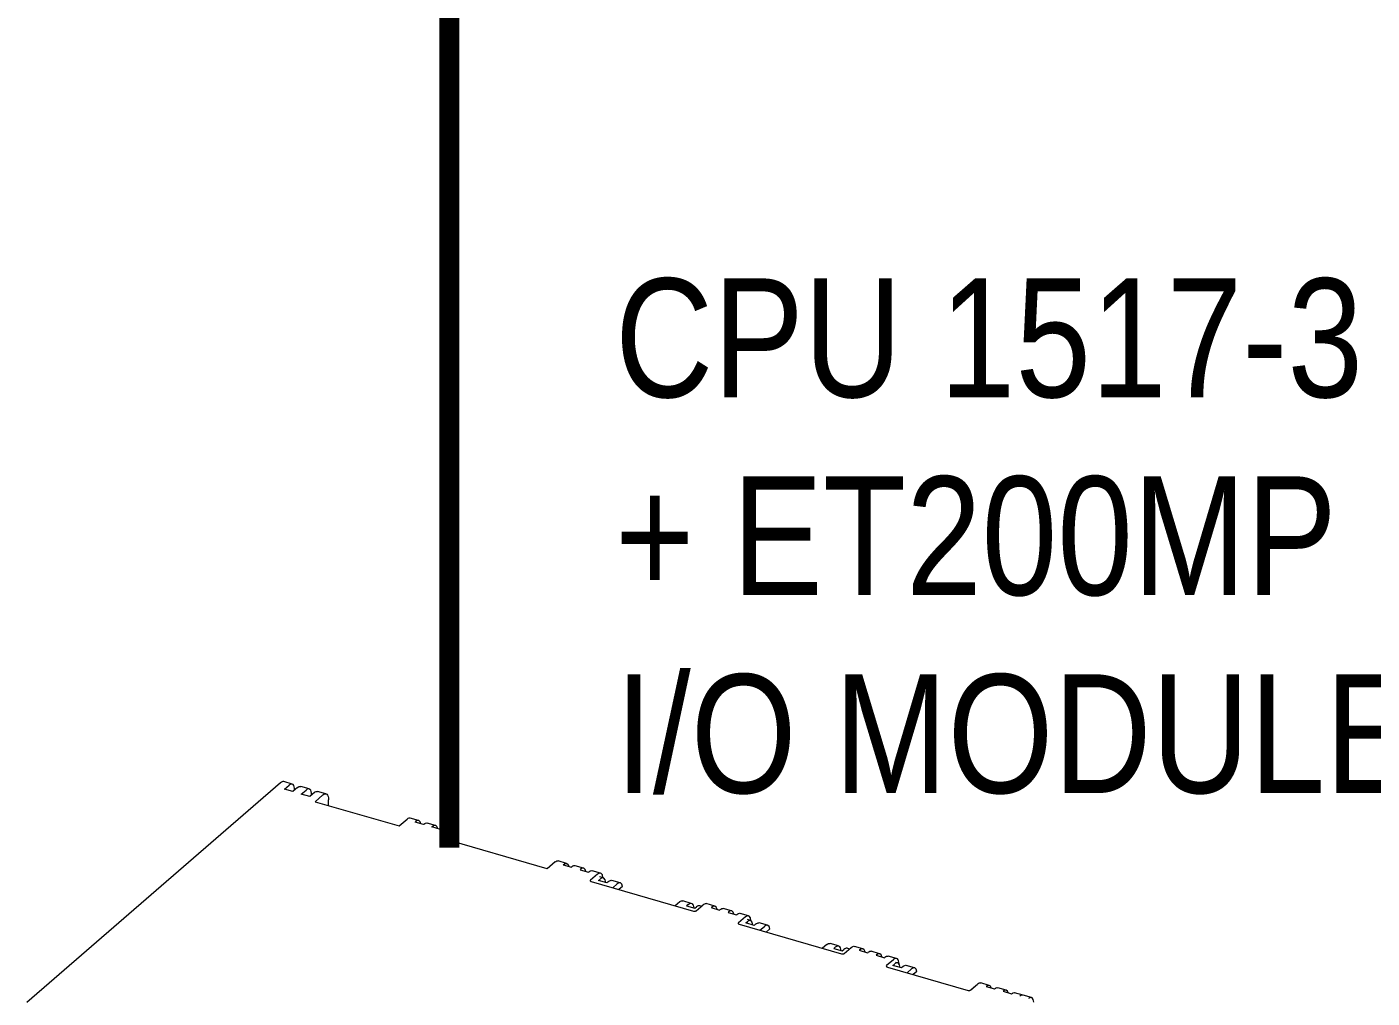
# Model space of a CAD drawing. Header units: inches. Extents: x 9220 to 92460, y -39241 to 4813.
# Drawn here: x 74909.5 to 75113.5, y -33698.6 to -33551.3 of the extents above; entities that cross this region are included whole.
import ezdxf

# ---------------------------------------------------------------- set-up
doc = ezdxf.new("R2010")
doc.units = ezdxf.units.IN
doc.header["$MEASUREMENT"] = 0
doc.linetypes.add('ACAD_ISO03W100', pattern=[30, 12, -18])
doc.layers.add('SI-TOPOLOGY-Ethernet', color=7, linetype='Continuous', lineweight=13, true_color=0x3cf000)
doc.styles.add('OPIS', font='ARIALN.TTF')

# ---------------------------------------------------------------- blocks, each defined once
blk = doc.blocks.new('A$C027ebf9d')
at = {"color": 0, "linetype": 'Continuous', "lineweight": 0}
for p, q in [((16.875, -10.971), (16.806, -10.951)), ((16.781, -10.96), (14.736, -12.731)), ((16.812, -11.012), (16.849, -10.979)), ((16.88, -11.031), (16.812, -11.012)), ((16.918, -10.999), (16.88, -11.031)), ((16.895, -11.019), (16.895, -11.019)), ((17.011, -11.01), (16.943, -10.99)), ((16.948, -11.051), (16.986, -11.019)), ((17.017, -11.071), (16.948, -11.051)), ((17.054, -11.038), (17.017, -11.071)), ((17.031, -11.058), (17.031, -11.058)), ((17.122, -11.058), (17.059, -11.113)), ((17.147, -11.049), (17.079, -11.03)), ((17.059, -11.113), (17.738, -11.308)), ((17.167, -11.144), (17.167, -11.097)), ((17.738, -11.308), (17.801, -11.254)), ((17.894, -11.265), (17.826, -11.245)), ((17.865, -11.277), (17.869, -11.274)), ((17.933, -11.297), (17.865, -11.277)), ((17.937, -11.293), (17.933, -11.297)), ((18.03, -11.304), (17.962, -11.285)), ((18.001, -11.316), (18.005, -11.313)), ((18.069, -11.336), (18.001, -11.316)), ((18.073, -11.333), (18.069, -11.336)), ((18.079, -11.407), (18.142, -11.352)), ((18.167, -11.344), (18.099, -11.324)), ((18.931, -11.653), (18.079, -11.407)), ((18.187, -11.438), (18.187, -11.392)), ((18.994, -11.598), (18.931, -11.653)), ((19.087, -11.61), (19.019, -11.59)), ((19.062, -11.618), (19.058, -11.621)), ((19.058, -11.621), (19.126, -11.641)), ((19.126, -11.641), (19.13, -11.638)), ((19.224, -11.649), (19.156, -11.629)), ((19.199, -11.657), (19.195, -11.661)), ((19.195, -11.661), (19.263, -11.681)), ((19.263, -11.681), (19.267, -11.677)), ((19.335, -11.697), (19.279, -11.745)), ((19.36, -11.688), (19.292, -11.669)), ((19.285, -11.756), (20.11, -11.994)), ((19.344, -11.748), (19.358, -11.736)), ((19.412, -11.768), (19.344, -11.748)), ((19.383, -11.727), (19.352, -11.719)), ((19.426, -11.756), (19.412, -11.768)), ((19.519, -11.767), (19.451, -11.747)), ((19.459, -11.806), (19.494, -11.775)), ((19.538, -11.795), (19.508, -11.82)), ((19.999, -11.921), (19.963, -11.952)), ((20.092, -11.932), (20.024, -11.912)), ((20.067, -11.941), (20.053, -11.953)), ((20.053, -11.953), (20.121, -11.972)), ((20.121, -11.972), (20.135, -11.96)), ((20.131, -11.992), (20.187, -11.943)), ((20.173, -11.955), (20.16, -11.952)), ((20.281, -11.954), (20.212, -11.934)), ((20.256, -11.963), (20.252, -11.966)), ((20.252, -11.966), (20.32, -11.986)), ((20.32, -11.986), (20.324, -11.982)), ((20.417, -11.993), (20.349, -11.974)), ((20.392, -12.002), (20.388, -12.005)), ((20.388, -12.005), (20.456, -12.025)), ((20.456, -12.025), (20.46, -12.022)), ((20.553, -12.033), (20.485, -12.013)), ((20.528, -12.041), (20.472, -12.09)), ((20.478, -12.1), (21.303, -12.339)), ((20.53, -12.09), (20.544, -12.078)), ((20.599, -12.11), (20.53, -12.09)), ((20.569, -12.07), (20.546, -12.063)), ((20.612, -12.098), (20.599, -12.11)), ((20.706, -12.109), (20.638, -12.09)), ((20.645, -12.149), (20.681, -12.118)), ((20.724, -12.137), (20.695, -12.163)), ((21.185, -12.263), (21.15, -12.294)), ((21.278, -12.275), (21.21, -12.255)), ((21.253, -12.283), (21.24, -12.295)), ((21.24, -12.295), (21.308, -12.315)), ((21.308, -12.315), (21.322, -12.303)), ((21.325, -12.336), (21.381, -12.287)), ((21.366, -12.3), (21.347, -12.294)), ((21.474, -12.298), (21.406, -12.279)), ((21.449, -12.307), (21.445, -12.31)), ((21.445, -12.31), (21.513, -12.33)), ((21.513, -12.33), (21.517, -12.327)), ((21.61, -12.338), (21.542, -12.318)), ((21.585, -12.346), (21.581, -12.35)), ((21.581, -12.35), (21.65, -12.37)), ((21.747, -12.377), (21.679, -12.358)), ((21.65, -12.37), (21.653, -12.366)), ((21.722, -12.386), (21.665, -12.434)), ((21.672, -12.445), (22.323, -12.633)), ((21.717, -12.433), (21.731, -12.421)), ((21.785, -12.453), (21.717, -12.433)), ((21.756, -12.412), (21.739, -12.408)), ((21.799, -12.441), (21.785, -12.453)), ((21.892, -12.452), (21.824, -12.432)), ((21.832, -12.491), (21.867, -12.46)), ((21.911, -12.48), (21.881, -12.505)), ((22.493, -12.593), (22.425, -12.573)), ((22.372, -12.606), (22.342, -12.632)), ((22.344, -12.63), (22.4, -12.582)), ((22.468, -12.601), (22.537, -12.621)), ((22.63, -12.632), (22.562, -12.612)), ((22.605, -12.641), (22.673, -12.66)), ((22.766, -12.672), (22.698, -12.652)), ((22.834, -12.691), (22.766, -12.672))]:
    blk.add_line(p, q, dxfattribs=at)
for centre, start_param in [((16.781, -11.038), 0), ((16.849, -11.058), -0.982794), ((16.986, -11.097), -0.982794), ((17.801, -11.332), 0), ((17.869, -11.352), -0.67001), ((18.005, -11.391), -0.67001), ((18.142, -11.431), -0.982794), ((19.13, -11.716), 0), ((19.199, -11.736), -0.67001), ((19.335, -11.775), -0.856904), ((19.358, -11.814), -0.845672), ((19.494, -11.854), -0.710168), ((20.135, -12.039), 0), ((20.256, -12.041), -0.67001), ((20.392, -12.08), -0.67001), ((20.528, -12.12), -0.86476), ((20.544, -12.157), -0.845672), ((20.681, -12.196), -0.710168), ((21.322, -12.381), 0), ((21.449, -12.385), -0.67001), ((21.585, -12.425), -0.67001), ((21.722, -12.464), -0.928842), ((21.731, -12.499), -0.845672), ((21.867, -12.539), -0.710168), ((22.468, -12.68), -0.588003), ((22.605, -12.719), -0.588003), ((22.741, -12.759), 0), ((22.741, -12.759), 0), ((22.809, -12.778), -0.845672)]:
    blk.add_ellipse(centre, major_axis=(0.0251, 0.087), ratio=0.433013, start_param=start_param, end_param=0.588003, dxfattribs=at)
at = {"color": 0, "linetype": 'Continuous', "lineweight": 0, "extrusion": (0, 0, -1)}
for centre, end_param in [((16.918, -11.077), 0), ((17.054, -11.117), 0), ((17.122, -11.136), 0.982794), ((17.937, -11.372), 0), ((18.073, -11.411), 0), ((18.994, -11.677), 0), ((19.062, -11.697), 0.67001), ((19.267, -11.756), 0), ((19.426, -11.834), 0), ((19.999, -11.999), 0), ((20.067, -12.019), 0.845672), ((20.187, -12.021), 0), ((20.324, -12.061), 0), ((20.46, -12.1), 0), ((20.612, -12.177), 0), ((21.185, -12.342), 0), ((21.253, -12.362), 0.845672), ((21.381, -12.366), 0), ((21.517, -12.405), 0), ((21.653, -12.445), 0), ((21.799, -12.519), 0), ((22.4, -12.66), 0), ((22.372, -12.684), -0.500979), ((22.537, -12.699), 0), ((22.673, -12.739), 0)]:
    blk.add_ellipse(centre, major_axis=(0.0251, 0.087), ratio=0.433013, start_param=-0.588003, end_param=end_param, dxfattribs=at)
at = {"color": 0, "linetype": 'Continuous', "lineweight": 0}
for points, knots in [([(19.279, -11.745), (19.278, -11.746), (19.277, -11.748), (19.277, -11.75), (19.277, -11.751), (19.279, -11.753), (19.281, -11.754), (19.283, -11.755), (19.285, -11.756)], [0, 0, 0, 0, 0.249829, 0.374857, 0.499886, 0.624914, 0.749943, 1, 1, 1, 1]), ([(20.11, -11.994), (20.112, -11.995), (20.114, -11.995), (20.119, -11.995), (20.122, -11.995), (20.125, -11.995), (20.128, -11.993), (20.13, -11.992), (20.131, -11.992)], [0, 0, 0, 0, 0.249458, 0.374587, 0.499715, 0.624843, 0.749972, 1, 1, 1, 1]), ([(20.472, -12.09), (20.471, -12.091), (20.47, -12.092), (20.47, -12.094), (20.471, -12.096), (20.472, -12.097), (20.474, -12.099), (20.477, -12.1), (20.478, -12.1)], [0, 0, 0, 0, 0.249829, 0.374857, 0.499886, 0.624914, 0.749943, 1, 1, 1, 1]), ([(21.303, -12.339), (21.305, -12.339), (21.308, -12.34), (21.312, -12.34), (21.315, -12.34), (21.318, -12.339), (21.322, -12.338), (21.324, -12.337), (21.325, -12.336)], [0, 0, 0, 0, 0.249458, 0.374587, 0.499715, 0.624843, 0.749972, 1, 1, 1, 1]), ([(21.665, -12.434), (21.665, -12.435), (21.664, -12.437), (21.663, -12.439), (21.664, -12.44), (21.665, -12.442), (21.668, -12.443), (21.67, -12.444), (21.672, -12.445)], [0, 0, 0, 0, 0.249829, 0.374857, 0.499886, 0.624914, 0.749943, 1, 1, 1, 1]), ([(22.323, -12.633), (22.324, -12.633), (22.327, -12.634), (22.331, -12.634), (22.335, -12.634), (22.338, -12.633), (22.341, -12.632), (22.343, -12.631), (22.344, -12.63)], [0, 0, 0, 0, 0.249458, 0.374587, 0.499715, 0.624843, 0.749972, 1, 1, 1, 1])]:
    blk.add_open_spline(points, degree=3, knots=knots, dxfattribs=at)

msp = doc.modelspace()

# ---------------------------------------------------------------- linework, layer by layer
at = {"layer": 'SI-TOPOLOGY-Ethernet', "linetype": 'ACAD_ISO03W100', "ltscale": 0.01, "const_width": 3, "flags": 128}
msp.add_lwpolyline([(74973.53, -33675.76), (74973.53, -33302.71), (75426.17, -33302.71), (75426.17, -32009.45), (76641.65, -32009.45), (76641.65, -32237.72)], dxfattribs=at)

# ---------------------------------------------------------------- block references
at = {"xscale": 18.8131500959034, "yscale": 18.8131500959034, "zscale": 18.8131500959034}
msp.add_blockref('A$C027ebf9d', (74632.23, -33459.72), dxfattribs=at)

# ---------------------------------------------------------------- texts
at = {"color": 0, "insert": (75183.76, -33589.46), "char_height": 18, "width": 185.097, "attachment_point": 3, "style": 'OPIS'}
msp.add_mtext('\\pxql;{\\C256;CPU 1517-3\\fArial Narrow|b0|i0|c238|p34; PN/DP\\P+ ET200MP ^JI/O MODULES}', dxfattribs=at)

doc.saveas('drawing.dxf')
